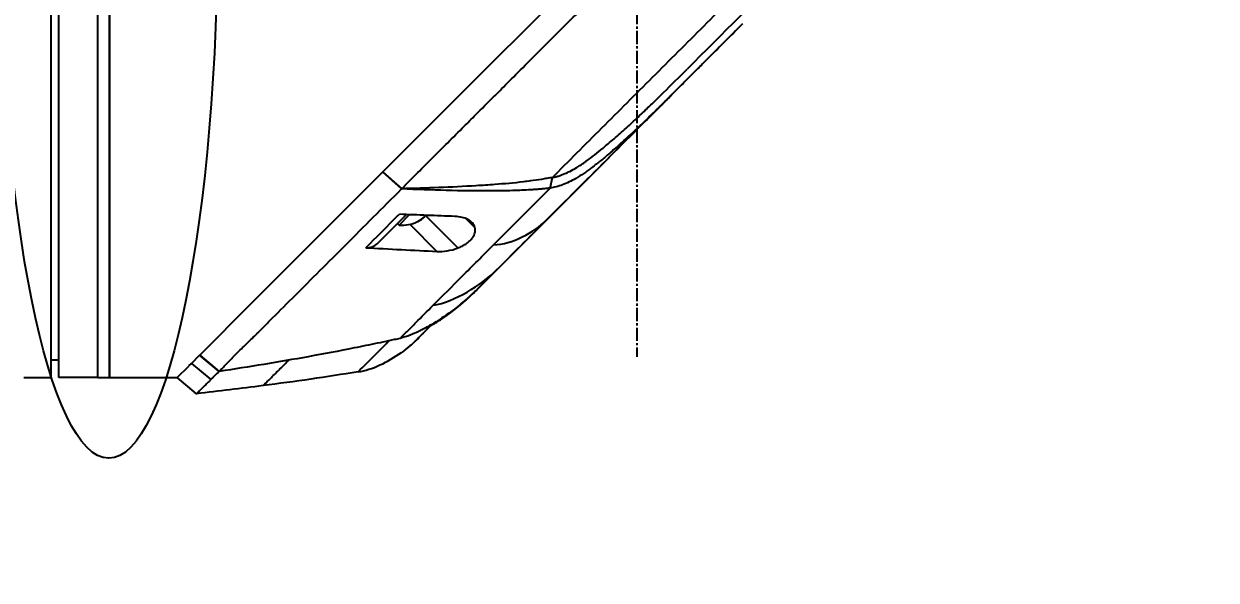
# Model space of a CAD drawing. Header units: millimetres. Extents: x 0 to 4378, y 0 to 2376.
# Drawn here: x 1566.3 to 1719.4, y 1111.5 to 1182.9 of the extents above; entities that cross this region are included whole.
import ezdxf

# ---------------------------------------------------------------- set-up
doc = ezdxf.new("R2010")
doc.units = ezdxf.units.MM
doc.header["$LTSCALE"] = 0.2
doc.linetypes.add('CENTER2', pattern=[1.125, 0.75, -0.125, 0.125, -0.125])
doc.layers.add('02_Center Line', color=1, linetype='CENTER2')
doc.layers.add('13_After Rev.Num.', color=6, linetype='Continuous')
doc.styles.add('Rainbow-5.0 Style', font='malgunsl.ttf')
doc.dimstyles.new('Rainbow-5.0 Style', dxfattribs={"dimtxt": 4, "dimasz": 2.5, "dimexe": 1, "dimexo": 1, "dimgap": 1, "dimtad": 1, "dimdsep": 46, "dimtxsty": 'Rainbow-5.0 Style', "dimcen": 0, "dimclrd": 251, "dimclre": 251, "dimclrt": 7, "dimazin": 3, "dimtp": 0.1, "dimtm": 0.1, "dimtfac": 0.61, "dimtmove": 0, "dimatfit": 3, "dimfxl": 1, "dimlwd": -1, "dimlwe": -1, "dimarcsym": 1})

# ---------------------------------------------------------------- blocks, each defined once
blk = doc.blocks.new('*D145')
at = {"color": 251, "linetype": 'ByBlock', "transparency": 16777216}
for p, q in [((1617.45, 1196.46), (1769.2, 1196.46)), ((1765.2, 781.46), (1765.2, 1186.46)), ((1617.45, 771.46), (1769.2, 771.46))]:
    blk.add_line(p, q, dxfattribs=at)
at = {"color": 251, "transparency": 16777216}
for points in [[(1763.53, 1186.46), (1766.87, 1186.46), (1765.2, 1196.46)], [(1763.53, 781.46), (1766.87, 781.46), (1765.2, 771.46)]]:
    blk.add_solid(points, dxfattribs=at)
at = {"layer": 'Defpoints', "color": 0, "transparency": 16777216}
for p in [(1613.45, 1196.46), (1765.2, 1196.46), (1613.45, 771.46)]:
    blk.add_point(p, dxfattribs=at)
at = {"color": 7, "transparency": 16777216, "insert": (1752.93, 983.96), "char_height": 16, "attachment_point": 5, "rotation": 90, "style": 'Rainbow-5.0 Style'}
blk.add_mtext('425', dxfattribs=at)
blk = doc.blocks.new('*D151')
at = {"color": 251, "linetype": 'ByBlock', "transparency": 16777216}
for p, q in [((1649.05, 1699.16), (1818.7, 1699.16)), ((1814.7, 781.46), (1814.7, 1689.16)), ((1649.05, 771.46), (1818.7, 771.46))]:
    blk.add_line(p, q, dxfattribs=at)
at = {"color": 251, "transparency": 16777216}
for points in [[(1813.03, 1689.16), (1816.36, 1689.16), (1814.7, 1699.16)], [(1813.03, 781.46), (1816.36, 781.46), (1814.7, 771.46)]]:
    blk.add_solid(points, dxfattribs=at)
at = {"layer": 'Defpoints', "color": 0, "transparency": 16777216}
for p in [(1645.05, 1699.16), (1814.7, 1699.16), (1645.05, 771.46)]:
    blk.add_point(p, dxfattribs=at)
at = {"color": 7, "transparency": 16777216, "insert": (1802.42, 1235.31), "char_height": 16, "attachment_point": 5, "rotation": 90, "style": 'Rainbow-5.0 Style'}
blk.add_mtext('927.7', dxfattribs=at)
blk = doc.blocks.new('Blk$A47R2-4W24B')
for p, q in [((-75.2, 535.2), (-75.2, 653.2)), ((-74.2, 535.2), (-74.2, 653.2)), ((-69.2, 535.2), (-69.2, 653.2)), ((-69.2, 535.2), (-69.2, 653.2)), ((-67.7, 653.2), (-67.7, 535.2)), ((-67.7, 535.2), (-67.7, 653.2)), ((-22.67, 571.53), (-0.18, 594.02)), ((13.58, 580.61), (-20.62, 546.4)), ((6.42, 574.74), (6.48, 574.8)), ((-29.99, 564.21), (-22.67, 571.53)), ((-49.41, 544.79), (-29.99, 564.21)), ((-30.19, 559.42), (-32.62, 561.58)), ((-32.61, 561.59), (-30.18, 559.44)), ((-11.11, 559.52), (-10.83, 560.89)), ((-30.19, 559.42), (-30.18, 559.44)), ((-29.49, 560.14), (-29.49, 560.14)), ((-33.35, 552.37), (-29.58, 556.13)), ((-30.51, 554.78), (-29.17, 556.12)), ((-27.24, 555.84), (-27.24, 555.83)), ((-27.17, 556.04), (-22.97, 551.84)), ((-30.72, 554.99), (-30.51, 554.78)), ((-29.13, 554.88), (-25.65, 551.4)), ((-21.89, 555.59), (-20.78, 554.48)), ((-21.88, 545.2), (-21.91, 545.22)), ((-20.62, 546.4), (-20.62, 546.4)), ((-56.12, 538.08), (-49.41, 544.79)), ((-50.43, 539.23), (-50.43, 539.23)), ((-28.28, 540.03), (-28.28, 540.03)), ((-75.2, 537.5), (-74.2, 537.49)), ((-57.17, 537.03), (-56.13, 538.07)), ((-56.12, 538.08), (-56.13, 538.07)), ((-53.62, 535.99), (-56.13, 538.07)), ((-56.12, 538.08), (-53.61, 535.98)), ((-59, 535.2), (-57.52, 536.68)), ((-57.51, 536.69), (-57.17, 537.03)), ((-57.17, 537.03), (-54.68, 534.96)), ((-53.62, 535.99), (-53.62, 535.99)), ((-78.2, 535.2), (-75.2, 535.2)), ((-69.2, 535.2), (-74.2, 535.2)), ((-69.2, 535.2), (-67.7, 535.2)), ((-67.7, 535.2), (-59, 535.2)), ((-56.51, 533.13), (-59, 535.2))]:
    blk.add_line(p, q)
blk.add_arc((-30.14, 559.28), 4.52, 265.2393, 296.2367)
for centre, major_axis, ratio, start_param, end_param in [((23.1, 590.11), (62.48, 62.48), 0.000096, 1.878262, 1.948843), ((18.89, 589.5), (60.21, 60.19), 0.000118, 2.092388, 2.238245), ((-30.15, 559.26), (3.19, -3.19), 0.997423, 5.964226, 6.202632), ((-30.12, 559.3), (3.19, -3.19), 0.997423, 5.955485, 6.202632), ((-30.39, 559.03), (3.19, -3.19), 0.071747, 0.080554, 0.290609), ((-31.16, 558.26), (3.03, -3.03), 0.071747, 6.258817, 6.367971), ((-35.47, 554.5), (2.12, -2.13), 0.723628, 5.609776, 6.285676), ((261.62, 828.68), (290.94, 290.97), 0.00001, 3.386634, 3.421382), ((-34.85, 565.63), (10.42, 25.63), 0.82656, 4.179952, 4.245343)]:
    blk.add_ellipse(centre, major_axis=major_axis, ratio=ratio, start_param=start_param, end_param=end_param)
for points, knots in [([(-30.18, 559.44), (-29.02, 560.61), (-27.74, 561.89), (-26.35, 563.28), (-25.23, 564.41), (-23.92, 565.71), (-22.41, 567.22), (-22.23, 567.4), (-21.85, 567.78), (-21.26, 568.37), (-21.01, 568.61), (-20.73, 568.9), (-20.41, 569.21), (-19.59, 570.04), (-18.91, 570.71), (-18.4, 571.22), (-17.33, 572.28), (-15.98, 573.64), (-14.33, 575.29), (-13.53, 576.09), (-12.73, 576.89), (-11.94, 577.68), (-11.36, 578.26), (-10.79, 578.84), (-10.21, 579.41), (-8.84, 580.79), (-7.45, 582.18), (-6.07, 583.56), (-5.57, 584.07), (-4.97, 584.66), (-4.28, 585.35), (-3.47, 586.17), (-2.85, 586.78), (-2.44, 587.2), (-2.18, 587.46), (-2, 587.64), (-1.9, 587.74), (-1.2, 588.43), (-0.51, 589.13), (0.19, 589.83), (1.12, 590.77), (1.82, 591.46), (2.28, 591.92), (2.3, 591.94), (2.32, 591.97), (2.34, 591.99), (3.71, 593.36), (5.08, 594.72), (6.46, 596.1), (6.69, 596.33), (6.91, 596.55), (7.13, 596.78), (8.42, 598.06), (9.59, 599.24), (10.63, 600.27), (10.91, 600.55), (11.37, 601.01), (12.03, 601.67), (12.24, 601.88), (12.47, 602.1), (12.71, 602.35), (13.58, 603.21), (14.27, 603.9), (14.78, 604.42), (16.31, 605.94), (17.68, 607.31), (18.9, 608.53), (19.64, 609.26), (20.43, 610.05), (21.27, 610.89), (21.82, 611.44), (22.39, 612.01), (22.97, 612.6), (23.65, 613.27), (24.32, 613.95), (24.99, 614.61), (25.66, 615.28), (26.32, 615.95), (26.98, 616.61), (27.38, 617.01), (27.77, 617.4), (28.13, 617.77), (29.21, 618.84), (30.13, 619.77), (30.92, 620.55), (32.15, 621.79), (33.44, 623.07), (34.75, 624.39)], [-1, -1, -1, -1, -0.9375, -0.9375, -0.9375, -0.875, -0.875, -0.875, -0.8528979, -0.8528979, -0.8528979, -0.84375, -0.84375, -0.84375, -0.8125, -0.8125, -0.8125, -0.75, -0.75, -0.75, -0.7138981, -0.7138981, -0.7138981, -0.6875, -0.6875, -0.6875, -0.625, -0.625, -0.625, -0.5982143, -0.5982143, -0.5982143, -0.5763525, -0.5763525, -0.5763525, -0.5625, -0.5625, -0.5625, -0.53125, -0.53125, -0.53125, -0.5, -0.5, -0.5, -0.4990096, -0.4990096, -0.4990096, -0.4375, -0.4375, -0.4375, -0.4283694, -0.4283694, -0.4283694, -0.375, -0.375, -0.375, -0.3512462, -0.3512462, -0.3512462, -0.34375, -0.34375, -0.34375, -0.3125, -0.3125, -0.3125, -0.25, -0.25, -0.25, -0.2121786, -0.2121786, -0.2121786, -0.1875, -0.1875, -0.1875, -0.15625, -0.15625, -0.15625, -0.125, -0.125, -0.125, -0.1091039, -0.1091039, -0.1091039, -0.0625, -0.0625, -0.0625, 0, 0, 0, 0]), ([(-10.83, 560.89), (-8.74, 562.98), (-6.62, 565.1), (-4.47, 567.25), (-2.32, 569.4), (-0.15, 571.57), (2.04, 573.76), (4.23, 575.95), (6.43, 578.15), (8.64, 580.36), (9.74, 581.46), (10.84, 582.56), (11.95, 583.67), (13.06, 584.78), (14.18, 585.9), (15.26, 586.98), (16.34, 588.06), (17.38, 589.1), (18.43, 590.14), (20.42, 592.14), (22.43, 594.15), (24.4, 596.12), (25.91, 597.63), (27.41, 599.13), (28.9, 600.62), (30.38, 602.1), (31.85, 603.57), (33.3, 605.02)], [0, 0, 0, 0, 0.1448174, 0.1448174, 0.1448174, 0.2896349, 0.2896349, 0.2896349, 0.4344523, 0.4344523, 0.4344523, 0.506861, 0.506861, 0.506861, 0.5792697, 0.5792697, 0.5792697, 0.6516784, 0.6516784, 0.6516784, 0.7896349, 0.7896349, 0.7896349, 0.8948175, 0.8948175, 0.8948175, 1, 1, 1, 1]), ([(13.58, 580.61), (12.02, 579.04), (10.45, 577.47), (8.49, 575.52), (8.1, 575.12), (7.08, 574.1), (6.53, 573.55), (5.65, 572.68), (5.36, 572.38), (4.91, 571.93), (4.77, 571.79), (4.48, 571.5), (4.33, 571.36), (4.19, 571.21)], [-1.142804, -1.142804, -1.142804, -1.142804, -0.592912, -0.592912, -0.45543, -0.45543, -0.23364, -0.23364, -0.121763, -0.121763, -0.062324, -0.062324, -0.00003, -0.00003, -0.00003, -0.00003]), ([(-10.83, 560.89), (-10.74, 560.91), (-10.64, 560.92), (-10.46, 560.96), (-10.36, 560.99), (-10.2, 561.03), (-10.13, 561.05), (-9.78, 561.16), (-9.5, 561.27), (-9.01, 561.48), (-8.8, 561.57), (-8.3, 561.83), (-8, 562), (-7.62, 562.23), (-7.53, 562.28), (-7.24, 562.46), (-7.04, 562.6), (-6.72, 562.82), (-6.6, 562.9), (-5.76, 563.5), (-5.04, 564.07), (-4.11, 564.84), (-3.9, 565.02), (-3.16, 565.64), (-2.65, 566.09), (-1.62, 567), (-1.12, 567.46), (-0.09, 568.4), (0.43, 568.89), (1.15, 569.57), (1.35, 569.77), (1.73, 570.13), (1.92, 570.31), (2.53, 570.89), (2.86, 571.22), (3.21, 571.56), (3.33, 571.68), (4.37, 572.69), (5.54, 573.86), (6.42, 574.74)], [-1.416337, -1.416337, -1.416337, -1.416337, -1.398932, -1.398932, -1.380652, -1.380652, -1.367794, -1.367794, -1.313038, -1.313038, -1.272781, -1.272781, -1.213268, -1.213268, -1.196077, -1.196077, -1.154545, -1.154545, -1.130465, -1.130465, -0.980623, -0.980623, -0.935487, -0.935487, -0.825371, -0.825371, -0.71547, -0.71547, -0.6014, -0.6014, -0.556109, -0.556109, -0.516092, -0.516092, -0.424444, -0.424444, -0.373187, -0.373187, 0, 0, 0, 0]), ([(-11.62, 555.4), (-9.13, 557.9), (-6.54, 560.49), (-3.89, 563.13), (-1.25, 565.78), (1.46, 568.48), (4.19, 571.21)], [0, 0, 0, 0, 0.5000002, 0.5000002, 0.5000002, 0.9999991, 0.9999991, 0.9999991, 0.9999991]), ([(4.19, 571.21), (2.53, 569.55), (0.85, 567.91), (-1.1, 566.12), (-1.33, 565.91), (-1.98, 565.32), (-2.41, 564.94), (-3.06, 564.37), (-3.26, 564.19), (-3.68, 563.83), (-3.89, 563.65), (-4.46, 563.18), (-4.81, 562.9), (-5.38, 562.45), (-5.59, 562.29), (-5.96, 562.01), (-6.12, 561.89), (-6.46, 561.65), (-6.63, 561.53), (-7.13, 561.19), (-7.47, 560.97), (-8.38, 560.44), (-8.94, 560.15), (-10.04, 559.74), (-10.67, 559.58), (-11.11, 559.52)], [0, 0, 0, 0, 0.704884, 0.704884, 0.798881, 0.798881, 0.96881, 0.96881, 1.049234, 1.049234, 1.129494, 1.129494, 1.263271, 1.263271, 1.33961, 1.33961, 1.39992, 1.39992, 1.461242, 1.461242, 1.58275, 1.58275, 1.779675, 1.779675, 1.957146, 1.957146, 1.957146, 1.957146]), ([(-10.83, 560.89), (-11.06, 560.85), (-11.3, 560.81), (-11.76, 560.73), (-11.98, 560.69), (-12.7, 560.57), (-13.17, 560.5), (-13.95, 560.4), (-14.25, 560.36), (-15.79, 560.18), (-17.01, 560.07), (-19.03, 559.93), (-19.83, 559.87), (-23.79, 559.63), (-27.03, 559.52), (-30.18, 559.44)], [-2.328232, -2.328232, -2.328232, -2.328232, -2.236921, -2.236921, -2.146631, -2.146631, -1.979175, -1.979175, -1.86867, -1.86867, -1.427637, -1.427637, -1.135586, -1.135586, -0.000019, -0.000019, -0.000019, -0.000019]), ([(-53.61, 535.98), (-53.54, 536.05), (-53.47, 536.13), (-53.41, 536.21), (-53.37, 536.24), (-53.34, 536.28), (-53.3, 536.32), (-53.27, 536.36), (-53.23, 536.39), (-53.19, 536.43), (-53.04, 536.59), (-52.89, 536.74), (-52.73, 536.91), (-52.42, 537.23), (-52.09, 537.58), (-51.74, 537.94), (-51.39, 538.3), (-51.01, 538.67), (-50.62, 539.05), (-50.23, 539.43), (-49.82, 539.82), (-49.4, 540.22), (-49.19, 540.43), (-48.97, 540.64), (-48.76, 540.85), (-48.65, 540.95), (-48.54, 541.06), (-48.43, 541.17), (-48.32, 541.28), (-48.21, 541.39), (-48.1, 541.5), (-47.66, 541.95), (-47.21, 542.4), (-46.75, 542.87), (-45.82, 543.8), (-44.84, 544.78), (-43.83, 545.79), (-41.8, 547.82), (-39.62, 550), (-37.33, 552.29), (-36.19, 553.43), (-35.02, 554.6), (-33.83, 555.79), (-32.64, 556.98), (-31.43, 558.2), (-30.19, 559.42)], [0, 0, 0, 0, 0.015625, 0.015625, 0.015625, 0.023438, 0.023438, 0.023438, 0.03125, 0.03125, 0.03125, 0.0625, 0.0625, 0.0625, 0.125, 0.125, 0.125, 0.1875, 0.1875, 0.1875, 0.25, 0.25, 0.25, 0.28125, 0.28125, 0.28125, 0.296875, 0.296875, 0.296875, 0.3125, 0.3125, 0.3125, 0.375, 0.375, 0.375, 0.5, 0.5, 0.5, 0.75, 0.75, 0.75, 0.875, 0.875, 0.875, 1, 1, 1, 1]), ([(-11.11, 559.52), (-11.2, 559.51), (-11.37, 559.49), (-11.43, 559.48), (-11.44, 559.48), (-11.6, 559.46), (-11.72, 559.45), (-11.87, 559.44), (-11.91, 559.43), (-12.03, 559.42), (-12.13, 559.41), (-12.34, 559.4), (-12.46, 559.39), (-12.75, 559.36), (-12.91, 559.35), (-13.17, 559.33), (-13.26, 559.33), (-14.1, 559.27), (-14.83, 559.24), (-16.05, 559.2), (-16.53, 559.18), (-17.57, 559.17), (-18.15, 559.16), (-20.6, 559.15), (-22.58, 559.18), (-26.34, 559.27), (-28.24, 559.34), (-30.19, 559.42)], [-2.292528, -2.292528, -2.292528, -2.292528, -2.286102, -2.286102, -2.268778, -2.268778, -2.21392, -2.21392, -2.200352, -2.200352, -2.166284, -2.166284, -2.122718, -2.122718, -2.066862, -2.066862, -2.035032, -2.035032, -1.780722, -1.780722, -1.611184, -1.611184, -1.416336, -1.416336, -0.709611, -0.709611, -0.000052, -0.000052, -0.000052, -0.000052]), ([(-34.78, 551.87), (-34.59, 552.06), (-34.39, 552.26), (-34.2, 552.45), (-33.1, 553.55), (-31.97, 554.68), (-30.83, 555.82), (-30.71, 555.94), (-30.6, 556.05), (-30.48, 556.17)], [0, 0, 0, 0, 0.000971552, 0.000971552, 0.000971552, 0.006478779, 0.006478779, 0.006478779, 0.007034679, 0.007034679, 0.007034679, 0.007034679]), ([(-23.34, 555.89), (-24.54, 555.93), (-25.71, 555.98), (-28.08, 556.07), (-29.3, 556.12), (-30.48, 556.17)], [0.000001, 0.000001, 0.000001, 0.000001, 0.4349359, 0.4349359, 0.8581097, 0.8581097, 0.8581097, 0.8581097]), ([(-20.78, 554.48), (-20.84, 554.69), (-20.95, 554.88), (-21.25, 555.22), (-21.44, 555.37), (-21.9, 555.61), (-22.15, 555.7), (-22.71, 555.83), (-23.02, 555.88), (-23.34, 555.89)], [-0.4713906, -0.4713906, -0.4713906, -0.4713906, -0.3552717, -0.3552717, -0.2348479, -0.2348479, -0.1171972, -0.1171972, 0, 0, 0, 0]), ([(-22.97, 551.84), (-22.78, 551.91), (-22.6, 551.99), (-22.26, 552.16), (-22.11, 552.25), (-21.81, 552.45), (-21.67, 552.55), (-21.4, 552.79), (-21.28, 552.91), (-21.01, 553.25), (-20.89, 553.45), (-20.77, 553.81), (-20.74, 553.96), (-20.73, 554.23), (-20.75, 554.36), (-20.78, 554.48)], [0.000001, 0.000001, 0.000001, 0.000001, 0.0601566, 0.0601566, 0.1139936, 0.1139936, 0.1696633, 0.1696633, 0.2316702, 0.2316702, 0.3255714, 0.3255714, 0.3976261, 0.3976261, 0.463731, 0.463731, 0.463731, 0.463731]), ([(-18, 549.02), (-17, 550.02), (-15.96, 551.06), (-14.89, 552.13), (-13.83, 553.2), (-12.73, 554.29), (-11.62, 555.4)], [0, 0, 0, 0, 0.5, 0.5, 0.5, 1, 1, 1, 1]), ([(-34.78, 551.87), (-33.5, 551.8), (-31.7, 551.71), (-28.63, 551.55), (-27.17, 551.48), (-25.65, 551.4)], [0.000001, 0.000001, 0.000001, 0.000001, 0.4628328, 0.4628328, 0.9589294, 0.9589294, 0.9589294, 0.9589294]), ([(-26.14, 544.49), (-24.96, 545.67), (-23.7, 546.93), (-22.4, 548.23), (-21.1, 549.52), (-19.76, 550.87), (-18.38, 552.25)], [-1, -1, -1, -1, -0.5, -0.5, -0.5, 0, 0, 0, 0]), ([(-25.65, 551.4), (-25.25, 551.38), (-24.81, 551.4), (-23.86, 551.55), (-23.39, 551.67), (-22.97, 551.84)], [-0.2620253, -0.2620253, -0.2620253, -0.2620253, -0.1363366, -0.1363366, 0, 0, 0, 0]), ([(-26.46, 541.86), (-26.04, 542.1), (-25.62, 542.36), (-25.21, 542.63), (-24.04, 543.4), (-22.93, 544.26), (-21.88, 545.2)], [-0.5706772, -0.5706772, -0.5706772, -0.5706772, -0.4232454, -0.4232454, -0.4232454, 0, 0, 0, 0]), ([(-21.9, 545.23), (-22.18, 544.99), (-22.47, 544.75), (-23.05, 544.28), (-23.34, 544.05), (-23.94, 543.6), (-24.25, 543.38), (-24.86, 542.96), (-25.17, 542.75), (-25.48, 542.55)], [-0.4459231, -0.4459231, -0.4459231, -0.4459231, -0.3352187, -0.3352187, -0.2236271, -0.2236271, -0.1112915, -0.1112915, -0.0000001, -0.0000001, -0.0000001, -0.0000001]), ([(-20.63, 546.4), (-20.83, 546.19), (-21.04, 546), (-21.47, 545.61), (-21.68, 545.42), (-21.9, 545.23)], [-0.1726595, -0.1726595, -0.1726595, -0.1726595, -0.0863353, -0.0863353, 0, 0, 0, 0]), ([(-30.39, 540.24), (-30.23, 540.4), (-30.07, 540.56), (-29.91, 540.72), (-29.74, 540.89), (-29.58, 541.05), (-29.41, 541.22), (-29.07, 541.56), (-28.73, 541.9), (-28.37, 542.26), (-27.66, 542.97), (-26.91, 543.72), (-26.14, 544.49)], [-1, -1, -1, -1, -0.875, -0.875, -0.875, -0.75, -0.75, -0.75, -0.5, -0.5, -0.5, 0, 0, 0, 0]), ([(-25.48, 542.55), (-26.26, 542.05), (-26.96, 541.65), (-27.58, 541.34), (-27.67, 541.29), (-27.76, 541.25), (-27.85, 541.2), (-28.27, 541), (-28.69, 540.81), (-29.1, 540.65), (-29.49, 540.5), (-29.93, 540.36), (-30.39, 540.24)], [-1, -1, -1, -1, -0.5653341, -0.5653341, -0.5653341, -0.5, -0.5, -0.5, -0.25, -0.25, -0.25, 0, 0, 0, 0]), ([(-26.23, 542.08), (-26.67, 541.64), (-27.06, 541.26), (-27.88, 540.44), (-28.2, 540.11), (-28.27, 540.05)], [0.8183013, 0.8183013, 0.8183013, 0.8183013, 1.1911256, 1.1911256, 1.7900605, 1.7900605, 1.7900605, 1.7900605]), ([(-27.41, 540.91), (-27.51, 540.81), (-27.6, 540.71), (-27.69, 540.63), (-27.86, 540.46), (-28, 540.32), (-28.08, 540.23)], [0, 0, 0, 0, 0.336695, 0.336695, 0.336695, 1, 1, 1, 1]), ([(-30.39, 540.24), (-30.52, 540.21), (-30.64, 540.18), (-30.76, 540.15), (-30.88, 540.12), (-31, 540.1), (-31.13, 540.07), (-31.37, 540.01), (-31.61, 539.96), (-31.86, 539.91), (-32.35, 539.8), (-32.84, 539.7), (-33.33, 539.6), (-34.31, 539.4), (-35.29, 539.2), (-36.27, 539), (-38.24, 538.61), (-40.21, 538.24), (-42.18, 537.88), (-45.98, 537.2), (-49.79, 536.58), (-53.61, 535.98)], [0, 0, 0, 0, 0.015912, 0.015912, 0.015912, 0.031824, 0.031824, 0.031824, 0.0636481, 0.0636481, 0.0636481, 0.1272961, 0.1272961, 0.1272961, 0.2545922, 0.2545922, 0.2545922, 0.5091845, 0.5091845, 0.5091845, 1, 1, 1, 1]), ([(-35.77, 535.95), (-35.77, 535.95), (-35.76, 535.96), (-35.75, 535.97), (-35.74, 535.98), (-35.72, 536), (-35.69, 536.03), (-35.64, 536.08), (-35.56, 536.16), (-35.45, 536.27), (-35.24, 536.48), (-34.93, 536.79), (-34.54, 537.18), (-34.15, 537.57), (-33.67, 538.05), (-33.13, 538.59), (-33.06, 538.66), (-32.99, 538.73), (-32.92, 538.8), (-32.89, 538.83), (-32.85, 538.87), (-32.82, 538.9), (-32.78, 538.94), (-32.75, 538.97), (-32.71, 539.01), (-32.57, 539.15), (-32.42, 539.3), (-32.27, 539.45), (-32.11, 539.61), (-31.96, 539.76), (-31.8, 539.92)], [0, 0, 0, 0, 0.0488509, 0.0488509, 0.0488509, 0.1122608, 0.1122608, 0.1122608, 0.2390807, 0.2390807, 0.2390807, 0.4927204, 0.4927204, 0.4927204, 0.7463601, 0.7463601, 0.7463601, 0.7780651, 0.7780651, 0.7780651, 0.7939176, 0.7939176, 0.7939176, 0.80977, 0.80977, 0.80977, 0.87318, 0.87318, 0.87318, 0.9363273, 0.9363273, 0.9363273, 0.9363273]), ([(-28.3, 540.02), (-28.3, 540.02), (-28.3, 540.02), (-28.3, 540.01), (-28.3, 540.01), (-28.31, 540.01), (-28.31, 540), (-28.32, 540), (-28.32, 539.99), (-28.33, 539.98), (-28.34, 539.98), (-28.35, 539.96), (-28.36, 539.96), (-28.39, 539.93), (-28.41, 539.91), (-28.48, 539.84), (-28.54, 539.79), (-28.76, 539.58), (-28.94, 539.42), (-29.46, 538.98), (-29.82, 538.7), (-30.18, 538.44)], [0, 0, 0, 0, 0.0037207, 0.0037207, 0.0062095, 0.0062095, 0.0083603, 0.0083603, 0.0107968, 0.0107968, 0.0129836, 0.0129836, 0.0165297, 0.0165297, 0.0242728, 0.0242728, 0.0474725, 0.0474725, 0.1170629, 0.1170629, 0.2528079, 0.2528079, 0.2528079, 0.2528079]), ([(-47.98, 534.17), (-47.98, 534.17), (-47.98, 534.17), (-47.96, 534.19), (-47.94, 534.21), (-47.88, 534.27), (-47.82, 534.33), (-47.58, 534.57), (-47.34, 534.8), (-46.73, 535.4), (-46.36, 535.77), (-45.87, 536.25), (-45.82, 536.31), (-45.74, 536.39), (-45.71, 536.42), (-45.65, 536.48), (-45.62, 536.51), (-45.47, 536.65), (-45.35, 536.77), (-45.05, 537.07), (-44.86, 537.25), (-44.67, 537.44)], [0.5009551, 0.5009551, 0.5009551, 0.5009551, 0.53125, 0.53125, 0.5624999, 0.5624999, 0.6249999, 0.6249999, 0.7499999, 0.7499999, 0.8749999, 0.8749999, 0.8906249, 0.8906249, 0.8984374, 0.8984374, 0.9062499, 0.9062499, 0.9374999, 0.9374999, 0.9830788, 0.9830788, 0.9830788, 0.9830788]), ([(-53.62, 535.99), (-53.82, 535.81), (-54, 535.63), (-54.18, 535.46), (-54.26, 535.37), (-54.35, 535.29), (-54.43, 535.21), (-54.47, 535.16), (-54.51, 535.12), (-54.55, 535.08), (-54.57, 535.06), (-54.6, 535.04), (-54.62, 535.02), (-54.64, 535), (-54.66, 534.98), (-54.68, 534.96)], [-1, -1, -1, -1, -0.5, -0.5, -0.5, -0.25, -0.25, -0.25, -0.125, -0.125, -0.125, -0.0625, -0.0625, -0.0625, 0, 0, 0, 0]), ([(-53.61, 535.98), (-53.61, 535.98), (-53.61, 535.98), (-53.62, 535.99), (-53.62, 535.99), (-53.62, 535.99)], [0.0000000889, 0.0000000889, 0.0000000889, 0.0000000889, 0.0002019726, 0.0002019726, 0.0002833084, 0.0002833084, 0.0002833084, 0.0002833084]), ([(-78.7, 535.2), (-78.7, 535.2), (-78.69, 535.2), (-78.67, 535.2), (-78.65, 535.2), (-78.63, 535.2), (-78.59, 535.2), (-78.56, 535.2), (-78.51, 535.2), (-78.47, 535.2), (-78.42, 535.2), (-78.36, 535.2), (-78.31, 535.2), (-78.27, 535.2), (-78.24, 535.2), (-78.2, 535.2)], [0.5001155, 0.5001155, 0.5001155, 0.5001155, 0.6074676, 0.6074676, 0.6074676, 0.7149351, 0.7149351, 0.7149351, 0.8224051, 0.8224051, 0.8224051, 0.9298767, 0.9298767, 0.9298767, 1, 1, 1, 1]), ([(-54.68, 534.96), (-54.76, 534.88), (-54.84, 534.8), (-54.92, 534.72), (-54.99, 534.64), (-55.07, 534.57), (-55.14, 534.5), (-55.28, 534.35), (-55.42, 534.22), (-55.54, 534.09), (-55.79, 533.85), (-55.99, 533.65), (-56.14, 533.5), (-56.29, 533.34), (-56.4, 533.24), (-56.46, 533.18), (-56.49, 533.15), (-56.5, 533.14), (-56.51, 533.13), (-56.51, 533.13), (-56.51, 533.13), (-56.51, 533.13)], [-1, -1, -1, -1, -0.9375, -0.9375, -0.9375, -0.875, -0.875, -0.875, -0.75, -0.75, -0.75, -0.5, -0.5, -0.5, -0.25, -0.25, -0.25, -0.125, -0.125, -0.125, -0.1093435, -0.1093435, -0.1093435, -0.1093435])]:
    blk.add_open_spline(points, degree=3, knots=knots)
for points in [[(20, 588.32), (15.52, 583.83), (10.96, 579.28), (6.48, 574.8)], [(2.64, 569.64), (3.46, 570.46), (4.05, 571.07), (4.18, 571.21)], [(2.64, 569.64), (0.52, 567.54), (-1.56, 565.47), (-3.64, 563.39)], [(-6.16, 560.87), (-6.31, 560.71), (-6.46, 560.56), (-6.61, 560.41)], [(-6.61, 560.41), (-6.61, 560.41), (-6.6, 560.42), (-6.6, 560.42)], [(-18.38, 552.25), (-15.98, 552.3), (-13.2, 553.82), (-11.62, 555.4)], [(-26.14, 544.49), (-23.41, 544.93), (-19.97, 547.05), (-18, 549.02)], [(-27.34, 540.98), (-27.36, 540.95), (-27.38, 540.93), (-27.41, 540.91)], [(-28.3, 540.02), (-28.29, 540.02), (-28.29, 540.03), (-28.28, 540.03)], [(-28.08, 540.23), (-28.19, 540.12), (-28.27, 540.05), (-28.28, 540.03)], [(-28.28, 540.03), (-28.28, 540.03), (-28.28, 540.04), (-28.27, 540.05)], [(-35.77, 535.95), (-34, 536.19), (-31.93, 537.2), (-30.22, 538.42)], [(-30.22, 538.42), (-30.21, 538.42), (-30.2, 538.43), (-30.18, 538.44)], [(-35.77, 535.95), (-39.82, 535.27), (-43.9, 534.69), (-47.98, 534.17)], [(-59, 535.2), (-59, 535.2), (-59, 535.2), (-59, 535.2)], [(-47.98, 534.17), (-50.82, 533.8), (-53.66, 533.46), (-56.51, 533.13)]]:
    blk.add_open_spline(points, degree=3)
at = {"layer": '02_Center Line', "ltscale": 11.288275}
blk.add_line((0, 1049.58), (0, 537.87), dxfattribs=at)
blk = doc.blocks.new('Blk$L1P0-3O23B')
for q in [(63.35, -1.67), (70.72, 5.7)]:
    blk.add_line((63.35, 5.7), q)
blk.add_ellipse((0, 0), major_axis=(69.35, 0), ratio=0.201954)

msp = doc.modelspace()

# ---------------------------------------------------------------- block references
msp.add_blockref('Blk$A47R2-4W24B', (1645.046, 602.257))
at = {"layer": '13_After Rev.Num.', "rotation": 90}
msp.add_blockref('Blk$L1P0-3O23B', (1577.255, 1196.455), dxfattribs=at)

# ---------------------------------------------------------------- dimensions: what is measured, and where the dimension line sits
for base, p1, p2, picture, middle in [((1814.696, 1699.157), (1645.046, 771.457), (1645.046, 1699.157), '*D151', (1802.424, 1235.307)), ((1765.201, 1196.457), (1613.446, 771.457), (1613.446, 1196.457), '*D145', (1752.929, 983.957))]:
    dim = msp.add_linear_dim(base=base, p1=p1, p2=p2, angle=90, dimstyle='Rainbow-5.0 Style', override={"dimscale": 4, "dimtol": 0, "dimlim": 0, "dimtp": 0.1, "dimtm": 0.1, "dimtfac": 0.61, "dimtdec": 2, "dimtolj": 0, "dimtzin": 8})
    dim.commit()
    dim.dimension.update_dxf_attribs({"geometry": picture, "text_midpoint": middle})

doc.saveas('drawing.dxf')
